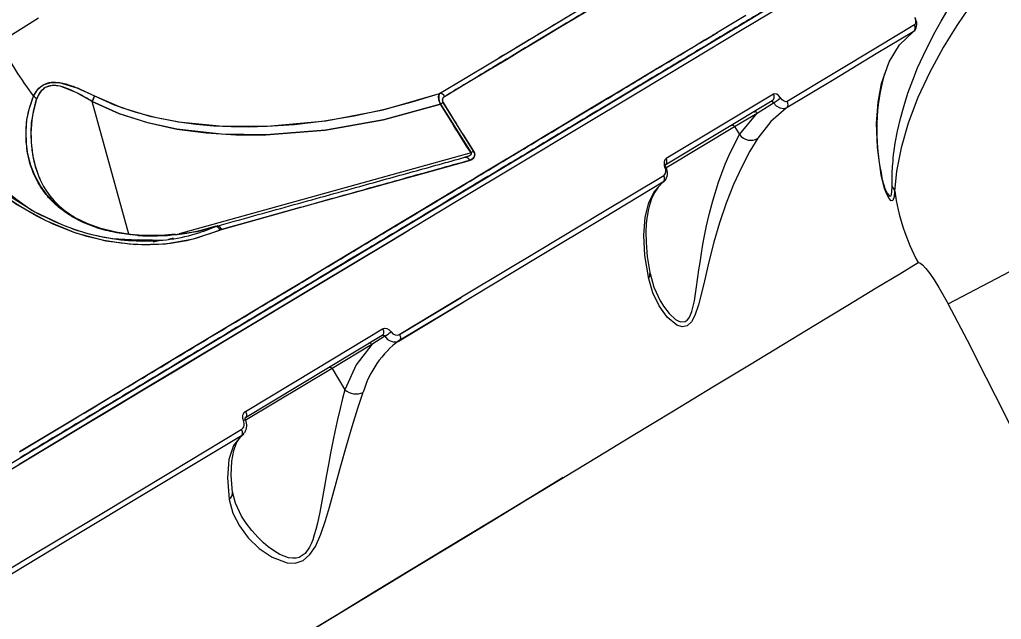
# Model space of a CAD drawing. Header units: millimetres. Extents: x -6879 to 7341, y -8047 to 7187.
# Drawn here: x 158.6 to 345.1, y -1886.1 to -1772.2 of the extents above; entities that cross this region are included whole.
import ezdxf

# ---------------------------------------------------------------- set-up
doc = ezdxf.new("R2010")
doc.units = ezdxf.units.MM
for name, color, linetype in [('DIKOM_ОБЪЕКТ', 7, 'Continuous'), ('DIKOM_РАЗМЕР_ЗОНА', 7, 'Continuous'), ('DIKOM_РАЗМЕР_ОБЪЕКТА', 7, 'Continuous')]:
    doc.layers.add(name, color=color, linetype=linetype)
doc.styles.add('style1', font='arial.ttf', dxfattribs={"width": 0.8})
doc.dimstyles.new('1-50', dxfattribs={"dimtxt": 300, "dimasz": 200, "dimexe": 100, "dimexo": 0, "dimgap": 100, "dimtad": 0, "dimdec": 0, "dimtxsty": 'style1', "dimcen": 0, "dimclrd": 7, "dimclre": 7, "dimadec": 1, "dimazin": 2, "dimtfac": 1, "dimtdec": 0, "dimtmove": 1, "dimatfit": 3, "dimfxl": 0, "dimlwd": 25, "dimlwe": 18, "dimarcsym": 0})

# ---------------------------------------------------------------- blocks, each defined once
blk = doc.blocks.new('*D19')
at = {"layer": 'Defpoints', "color": 0, "transparency": 16777216}
for p in [(5624.04, 6094.27), (-4435.35, 2864.29), (5624.04, -2640.11)]:
    blk.add_point(p, dxfattribs=at)
at = {"layer": 'DIKOM_РАЗМЕР_ОБЪЕКТА', "color": 7, "lineweight": 18, "transparency": 16777216}
for p, q in [((-4435.35, 2864.29), (-4435.35, 6194.27)), ((5624.04, -2640.11), (5624.04, 6194.27))]:
    blk.add_line(p, q, dxfattribs=at)
at = {"layer": 'DIKOM_РАЗМЕР_ОБЪЕКТА', "color": 7, "lineweight": 25, "transparency": 16777216}
for p, q in [((-4235.35, 6094.27), (2113.67, 6094.27)), ((5424.04, 6094.27), (3193.46, 6094.27))]:
    blk.add_line(p, q, dxfattribs=at)
at = {"layer": 'DIKOM_РАЗМЕР_ОБЪЕКТА', "color": 7, "transparency": 16777216}
for points in [[(-4235.35, 6127.6), (-4235.35, 6060.94), (-4435.35, 6094.27)], [(5424.04, 6127.6), (5424.04, 6060.94), (5624.04, 6094.27)]]:
    blk.add_solid(points, dxfattribs=at)
at = {"layer": 'DIKOM_РАЗМЕР_ОБЪЕКТА', "color": 0, "transparency": 16777216, "insert": (2653.56, 6094.27), "char_height": 300, "attachment_point": 5, "style": 'style1'}
blk.add_mtext('10100', dxfattribs=at)
blk = doc.blocks.new('*D17')
at = {"layer": 'Defpoints', "color": 0, "transparency": 16777216}
for p in [(-5935.35, 6990.27), (-5935.35, 998.27), (7340.79, -2830.86)]:
    blk.add_point(p, dxfattribs=at)
at = {"layer": 'DIKOM_РАЗМЕР_ЗОНА', "color": 7, "lineweight": 18, "transparency": 16777216}
for p, q in [((-5935.35, 998.27), (-5935.35, 7090.27)), ((7340.79, -2830.86), (7340.79, 7090.27))]:
    blk.add_line(p, q, dxfattribs=at)
at = {"layer": 'DIKOM_РАЗМЕР_ЗОНА', "color": 7, "lineweight": 25, "transparency": 16777216}
for p, q in [((-5735.35, 6990.27), (2016.67, 6990.27)), ((7140.79, 6990.27), (3096.46, 6990.27))]:
    blk.add_line(p, q, dxfattribs=at)
at = {"layer": 'DIKOM_РАЗМЕР_ЗОНА', "color": 7, "transparency": 16777216}
for points in [[(-5735.35, 7023.6), (-5735.35, 6956.94), (-5935.35, 6990.27)], [(7140.79, 7023.6), (7140.79, 6956.94), (7340.79, 6990.27)]]:
    blk.add_solid(points, dxfattribs=at)
at = {"layer": 'DIKOM_РАЗМЕР_ЗОНА', "color": 0, "transparency": 16777216, "insert": (2556.56, 6990.27), "char_height": 300, "attachment_point": 5, "style": 'style1'}
blk.add_mtext('13300', dxfattribs=at)

msp = doc.modelspace()

# ---------------------------------------------------------------- linework, layer by layer
at = {"layer": 'DIKOM_ОБЪЕКТ', "color": 7, "linetype": 'Continuous', "lineweight": 15}
for p, q in [((-200.45, -2071.15), (337.54, -1747.9)), ((158.71, -1855.35), (337.52, -1747.91)), ((262.57, -1772.8), (262.57, -1772.8)), ((262.57, -1772.8), (262.57, -1772.8)), ((289.13, -1776.99), (296.85, -1772.35)), ((328.59, -1774.27), (328.28, -1774.52)), ((179.37, -1812.93), (172.38, -1787.7)), ((179.37, -1812.93), (172.38, -1787.7)), ((238.55, -1788.2), (244.36, -1797.46)), ((244.84, -1797.12), (239.05, -1787.89)), ((301.58, -1787.59), (281.22, -1799.82)), ((298.71, -1789.9), (301.79, -1787.96)), ((294.43, -1792.47), (298.71, -1789.9)), ((295.35, -1794), (298.71, -1789.9)), ((281.39, -1800.31), (294.43, -1792.47)), ((294.43, -1792.47), (295.35, -1794)), ((295.35, -1794), (295.35, -1794)), ((244.36, -1797.46), (188.9, -1812.84)), ((244.36, -1797.46), (188.9, -1812.84)), ((161.59, -1800.07), (161.59, -1800.07)), ((322.21, -1801.11), (322.26, -1801.63)), ((281.15, -1802.78), (280.51, -1803.35)), ((281.14, -1802.72), (280.8, -1803.04)), ((335.01, -1826.15), (370.06, -1807.69)), ((192.4, -1812.39), (195.92, -1811.41)), ((195.91, -1811.41), (192.4, -1812.39)), ((192.45, -1812.31), (194.92, -1811.67)), ((193.48, -1812.39), (195.85, -1811.45)), ((194.24, -1811.82), (196.17, -1811.34)), ((194.32, -1811.85), (195.88, -1811.42)), ((196.06, -1811.37), (196.1, -1811.36)), ((196.1, -1811.36), (196.06, -1811.37)), ((196.07, -1811.37), (196.21, -1811.34)), ((196.1, -1811.36), (196.12, -1811.35)), ((196.12, -1811.35), (196.1, -1811.36)), ((196.12, -1811.36), (196.13, -1811.35)), ((196.65, -1812.11), (196.92, -1812.02)), ((196.92, -1812.02), (196.95, -1812.01)), ((181.02, -1813.11), (179.7, -1812.98)), ((180.02, -1812.97), (181.11, -1813.05)), ((180.43, -1814.11), (182.01, -1814.2)), ((183.86, -1814.04), (181.23, -1813.97)), ((184, -1814.34), (185.41, -1814.03)), ((186.93, -1813.9), (187.77, -1813.67)), ((187.77, -1813.67), (186.93, -1813.9)), ((208.71, -1824.15), (211.86, -1822.25)), ((230.76, -1831.96), (242.5, -1824.91)), ((230.72, -1833.14), (242.99, -1825.77)), ((201.52, -1847.71), (227.51, -1832.1)), ((228.01, -1832.29), (225.54, -1833.86)), ((225.54, -1833.86), (217.97, -1838.41)), ((217.97, -1838.41), (201.49, -1848.32)), ((217.97, -1838.41), (220.39, -1842.45)), ((220.39, -1842.45), (220.4, -1842.46)), ((200.54, -1851.42), (201.2, -1850.79)), ((201.13, -1850.85), (201.22, -1850.72))]:
    msp.add_line(p, q, dxfattribs=at)
at = {"layer": 'DIKOM_ОБЪЕКТ', "color": 7, "linetype": 'Continuous', "lineweight": 15, "flags": 128}
for points in [[(338.91, -1748.24), (338.29, -1748.62), (336.52, -1749.68), (333.66, -1751.4), (329.73, -1753.76), (324.77, -1756.74), (318.82, -1760.31), (311.94, -1764.45), (304.15, -1769.13), (295.52, -1774.31), (286.09, -1779.98), (275.9, -1786.11), (265.01, -1792.65), (253.46, -1799.59), (241.31, -1806.89), (228.61, -1814.52), (215.4, -1822.46), (201.74, -1830.67), (187.67, -1839.12), (173.25, -1847.79), (158.51, -1856.64)], [(238.4, -1786.19), (248.12, -1780.35), (257.37, -1774.79), (266.13, -1769.52), (274.4, -1764.55)], [(239.33, -1786.76), (243.84, -1784.05), (247.75, -1781.7), (251.08, -1779.7), (253.85, -1778.03), (255.33, -1777.15), (256.59, -1776.39), (257.66, -1775.74), (258.8, -1775.06), (260.78, -1773.87), (266.24, -1770.59), (271.09, -1767.67), (275.37, -1765.1)], [(324.34, -1803.86), (324.34, -1802.71), (324.38, -1801.42), (324.45, -1800.01), (324.48, -1799.55), (324.52, -1799.04), (324.57, -1798.48), (324.64, -1797.86), (324.74, -1797.01), (324.94, -1795.61), (325.37, -1793.31), (325.91, -1790.95), (326.61, -1788.45), (327.35, -1786.13), (328.26, -1783.66), (329.2, -1781.33), (330.28, -1778.92), (331.37, -1776.68), (332.53, -1774.46), (333.65, -1772.46), (334.76, -1770.59), (335.76, -1769)], [(296.54, -1771.37), (293.42, -1773.25), (291.8, -1774.22), (290.97, -1774.72), (290.55, -1774.97), (290.35, -1775.09), (290.24, -1775.16), (290.19, -1775.19), (290.16, -1775.2), (290.15, -1775.21), (290.14, -1775.22), (290.14, -1775.22), (290.14, -1775.22), (290.14, -1775.22), (290.14, -1775.22), (290.14, -1775.22), (290.14, -1775.22), (290.14, -1775.22), (290.14, -1775.22), (290.14, -1775.22), (290.14, -1775.22), (290.14, -1775.22), (288.7, -1776.08), (286.78, -1777.24), (284.35, -1778.7), (281.36, -1780.49), (277.78, -1782.64), (273.59, -1785.16), (268.72, -1788.09), (263.14, -1791.44), (258.56, -1794.19), (253.55, -1797.2), (248.07, -1800.49), (246.37, -1801.52), (244.62, -1802.57), (242.83, -1803.64), (241, -1804.75), (239.12, -1805.87), (237.2, -1807.03), (235.23, -1808.21), (233.21, -1809.42), (222.22, -1816.03), (211.23, -1822.63), (200.33, -1829.18), (189.56, -1835.65), (178.99, -1842), (168.66, -1848.21), (158.62, -1854.24)], [(339, -1769.87), (337.87, -1771.47), (336.66, -1773.28), (335.37, -1775.29), (334.06, -1777.47), (331.51, -1782.12), (329.24, -1786.95), (327.39, -1791.81), (326.04, -1796.51), (325.21, -1800.91), (324.98, -1802.91), (324.83, -1804.72)], [(162.18, -1771.88), (154.81, -1776.52)], [(328.59, -1773.17), (321.54, -1777.41), (313.47, -1782.26), (304.43, -1787.69)], [(328.58, -1771.73), (328.7, -1772.02), (328.79, -1772.3), (328.82, -1772.72), (328.75, -1773), (328.59, -1773.17)], [(328.32, -1774.48), (321.34, -1778.68), (313.31, -1783.51), (304.22, -1788.97)], [(322.26, -1801.63), (321.54, -1796.46), (321.38, -1791.9), (321.67, -1787.86), (322.35, -1784.26), (323.78, -1780.2), (325.78, -1776.93), (328.32, -1774.48)], [(137.17, -1782.27), (140.21, -1788.28), (143.9, -1793.88), (148.17, -1798.95), (152.93, -1803.43), (158.11, -1807.24), (163.57, -1810.32), (169.26, -1812.65), (175.02, -1814.17), (180.72, -1814.86), (186.33, -1814.74), (191.67, -1813.81), (196.65, -1812.11)], [(137.59, -1782.09), (139.86, -1786.74), (142.14, -1790.56), (144.29, -1793.63), (146.15, -1795.99), (147.72, -1797.78), (151.87, -1801.88), (156.55, -1805.58), (161.5, -1808.67), (166.76, -1811.15), (168.99, -1811.97), (171.34, -1812.69), (174.27, -1813.39), (177.83, -1813.95), (180.43, -1814.11)], [(280.15, -1781.21), (279.74, -1781.46), (278.66, -1782.11)], [(161.26, -1786.72), (162.03, -1785.48), (163.12, -1784.54), (164.53, -1784.08), (166.14, -1784.11), (169.5, -1785.1), (172.85, -1786.65)], [(139.59, -1786.19), (140.07, -1787.02), (140.74, -1788.11), (141.52, -1789.32), (142.42, -1790.62), (143.74, -1792.4), (144.71, -1793.61), (145.27, -1794.3), (145.9, -1795.04), (146.87, -1796.14), (147.79, -1797.14), (148.66, -1798.05), (151.03, -1800.39), (153.38, -1802.52), (155.67, -1804.44), (158.11, -1806.33), (160.57, -1808.08), (160.97, -1808.34)], [(172.38, -1787.69), (169.38, -1786.02), (166.32, -1784.82), (164.81, -1784.67), (163.47, -1785.07), (162.49, -1785.99), (161.85, -1787.22)], [(172.85, -1786.65), (176.55, -1788.33), (180.7, -1789.76), (184.61, -1790.77), (188.92, -1791.58), (192.08, -1792), (195.48, -1792.3), (198.8, -1792.46), (202.06, -1792.49), (205.6, -1792.41), (210.84, -1792.05), (216.46, -1791.4), (222.18, -1790.44), (227.98, -1789.18), (233.21, -1787.8), (238.4, -1786.19)], [(172.85, -1786.65), (178, -1788.87), (183.33, -1790.47), (188.8, -1791.56), (197.19, -1792.39), (205.63, -1792.41), (216.76, -1791.35), (227.68, -1789.26), (238.4, -1786.19)], [(301.82, -1786.29), (292.01, -1792.18), (281.42, -1798.55)], [(303.12, -1786.98), (302.77, -1786.59), (302.42, -1786.33), (302.09, -1786.23), (301.82, -1786.29)], [(179.7, -1812.98), (176.87, -1812.53), (174.04, -1811.8), (171.55, -1810.91), (169.2, -1809.79), (167.16, -1808.51), (165.36, -1807.05), (163.81, -1805.43), (162.57, -1803.72), (161.51, -1801.79), (160.76, -1799.88), (160.2, -1797.7), (159.92, -1795.69), (159.85, -1793.48), (160.02, -1791.21), (160.47, -1788.94), (161.26, -1786.72)], [(172.38, -1787.69), (172.64, -1787.14), (172.85, -1786.65)], [(172.85, -1786.65), (172.64, -1787.14), (172.38, -1787.69)], [(238.55, -1788.2), (227.73, -1791.17), (216.71, -1793.15), (205.47, -1794.06), (196.96, -1793.92), (188.5, -1792.94), (182.97, -1791.75), (177.58, -1790.03), (172.38, -1787.7)], [(172.38, -1787.7), (177.48, -1789.99), (182.89, -1791.72), (188.48, -1792.94), (194.03, -1793.68), (199.71, -1794.05), (205.42, -1794.06), (216.63, -1793.16), (227.68, -1791.18), (238.55, -1788.2)], [(270.95, -1786.74), (269.74, -1787.47), (264.97, -1790.33), (260.38, -1793.09), (259.75, -1793.47), (259.11, -1793.85), (258.47, -1794.24), (257.82, -1794.63), (257.16, -1795.03), (256.5, -1795.43), (253.29, -1797.36), (249.56, -1799.6), (245.26, -1802.18), (240.36, -1805.13), (234.8, -1808.47), (229.93, -1811.39), (228.75, -1812.1)], [(304.22, -1788.97), (303.69, -1789.12), (303.06, -1789), (302.4, -1788.6), (301.79, -1787.96)], [(304.43, -1787.69), (304.16, -1787.75), (303.83, -1787.65), (303.46, -1787.38), (303.12, -1786.98)], [(298.12, -1789.67), (298.19, -1789.64), (298.27, -1789.62), (298.35, -1789.63), (298.43, -1789.65), (298.51, -1789.69), (298.59, -1789.75), (298.66, -1789.82), (298.71, -1789.9)], [(304.22, -1788.97), (301.29, -1791.49), (298.84, -1794.66)], [(293.84, -1792.24), (293.99, -1792.19), (294.15, -1792.22), (294.31, -1792.32), (294.43, -1792.47)], [(298.84, -1794.66), (297.35, -1797.15), (295.78, -1800.13), (294.25, -1803.48), (292.84, -1807.04), (291.58, -1810.73), (290.49, -1814.44), (289.54, -1818.14), (288.69, -1821.79), (288.15, -1824.12), (287.58, -1826.34), (286.9, -1828.36), (286.24, -1829.58), (285.41, -1830.34), (284.44, -1830.51), (283.45, -1830.18), (281.62, -1828.65), (280.09, -1826.51), (278.91, -1824.06), (278.11, -1821.37)], [(280.35, -1825.65), (280.93, -1826.59), (282.02, -1827.99), (283.19, -1829.08), (283.69, -1829.38), (284.14, -1829.56), (285.05, -1829.51), (285.44, -1829.24), (285.79, -1828.79), (286.06, -1828.25), (286.31, -1827.57), (286.78, -1825.58), (287.13, -1823.37), (287.46, -1821.05), (287.66, -1819.67), (287.86, -1818.31), (288.13, -1816.54), (288.35, -1815.26), (288.6, -1813.84), (289.11, -1811.32), (289.66, -1808.92), (290.29, -1806.54), (291.39, -1803), (292.65, -1799.62), (293.33, -1798.03), (294, -1796.58), (295.35, -1794), (295.35, -1794)], [(243.19, -1798.3), (243.97, -1798.02), (244.32, -1797.81), (244.4, -1797.72), (244.44, -1797.65), (244.45, -1797.59), (244.45, -1797.57), (244.44, -1797.54), (244.41, -1797.5), (244.36, -1797.46)], [(244.1, -1798.89), (244.55, -1798.69), (244.9, -1798.34), (245.02, -1798.08), (245.06, -1797.8), (245, -1797.46), (244.84, -1797.12)], [(196.95, -1812.01), (203.76, -1810.12), (210.7, -1808.18), (217.78, -1806.21), (224.25, -1804.41), (230.41, -1802.7), (237.04, -1800.85), (244.1, -1798.89)], [(243.19, -1798.3), (243.31, -1798.28), (243.44, -1798.29), (243.57, -1798.33), (243.7, -1798.4), (243.82, -1798.49), (243.93, -1798.6), (244.02, -1798.74), (244.1, -1798.89)], [(244.1, -1798.89), (244.02, -1798.74), (243.93, -1798.6), (243.82, -1798.49), (243.7, -1798.4), (243.57, -1798.33), (243.44, -1798.29), (243.31, -1798.28), (243.19, -1798.3)], [(281.42, -1798.55), (281.17, -1798.8), (281.02, -1799.17), (281.02, -1799.66), (281.08, -1799.93), (281.19, -1800.2)], [(161.59, -1800.07), (162.41, -1802.36), (163.15, -1803.82), (163.73, -1804.73), (164.36, -1805.6), (165.21, -1806.59), (166.16, -1807.52), (167.11, -1808.33), (168.12, -1809.07), (169.24, -1809.77), (170.87, -1810.62), (172.53, -1811.32), (174.59, -1811.99), (177.09, -1812.57), (179.8, -1812.94)], [(281.19, -1800.2), (281.25, -1800.18), (281.3, -1800.17), (281.34, -1800.17), (281.37, -1800.17), (281.38, -1800.18), (281.38, -1800.19)], [(280.8, -1803.04), (269.4, -1809.9), (257.23, -1817.21), (244.32, -1824.97), (230.65, -1833.19)], [(280.96, -1801.8), (269.33, -1808.78), (257.04, -1816.17), (244.13, -1823.93), (230.69, -1832.01)], [(278.11, -1821.37), (277.39, -1816.94), (277.18, -1813.06), (277.44, -1809.71), (278.15, -1806.89), (279.28, -1804.66), (280.8, -1803.04)], [(324.83, -1804.72), (324.71, -1805.8), (324.51, -1806.48), (324.18, -1806.59), (323.77, -1806.13), (323.33, -1805.29), (322.93, -1804.21), (322.26, -1801.63)], [(279.92, -1803.98), (279.26, -1804.92), (278.67, -1806.18), (278.27, -1807.37), (278.02, -1808.4), (277.87, -1809.21), (277.77, -1809.89), (277.66, -1810.94), (277.59, -1812.44), (277.62, -1814.47), (277.84, -1817.13), (278.38, -1820.54)], [(323.45, -1805.16), (323.86, -1805.69), (324.16, -1805.64), (324.31, -1804.95), (324.34, -1803.86)], [(17.57, -1941.32), (30.44, -1933.59), (43.37, -1925.82), (56.34, -1918.03), (69.34, -1910.22), (87.53, -1899.29), (105.66, -1888.39), (123.67, -1877.57), (141.49, -1866.87), (159.04, -1856.32), (164.95, -1852.77), (170.82, -1849.24), (176.65, -1845.74), (182.42, -1842.27), (188.14, -1838.84), (193.8, -1835.44), (199.4, -1832.07), (214.46, -1823.02), (228.98, -1814.3), (232.55, -1812.15)], [(196.1, -1811.36), (196.21, -1811.34), (196.33, -1811.36), (196.44, -1811.4), (196.56, -1811.48), (196.66, -1811.58), (196.76, -1811.71), (196.85, -1811.86), (196.92, -1812.02)], [(196.92, -1812.02), (196.85, -1811.86), (196.76, -1811.71), (196.66, -1811.58), (196.56, -1811.48), (196.44, -1811.4), (196.33, -1811.36), (196.21, -1811.34), (196.1, -1811.36)], [(196.95, -1812.01), (196.88, -1811.85), (196.79, -1811.7), (196.7, -1811.58), (196.59, -1811.48), (196.47, -1811.4), (196.36, -1811.35), (196.24, -1811.34), (196.13, -1811.35)], [(196.13, -1811.35), (196.24, -1811.34), (196.36, -1811.35), (196.47, -1811.4), (196.59, -1811.48), (196.7, -1811.58), (196.79, -1811.7), (196.88, -1811.85), (196.95, -1812.01)], [(179.7, -1812.98), (179.79, -1812.94), (179.79, -1812.95)], [(181.11, -1813.05), (181.09, -1813.05), (181.02, -1813.09)], [(181.02, -1813.09), (181.09, -1813.05), (181.12, -1813.06)], [(181.11, -1813.05), (185.58, -1813.09), (188.17, -1812.85)], [(181.29, -1814.15), (181.29, -1814.13), (181.29, -1813.97)], [(181.29, -1813.99), (181.29, -1814.13), (181.29, -1814.15)], [(212.13, -1889.31), (225.8, -1881.01), (233.4, -1876.41), (240.82, -1871.91), (248.06, -1867.52), (255.09, -1863.25), (261.92, -1859.12), (268.51, -1855.12), (274.87, -1851.27), (282.82, -1846.45), (290.3, -1841.92), (297.27, -1837.7), (303.7, -1833.8), (309.57, -1830.25), (315.92, -1826.4), (321.34, -1823.12), (325.81, -1820.42), (329.29, -1818.31)], [(329.29, -1818.31), (329.63, -1818.33), (330.13, -1818.7), (330.77, -1819.39), (331.53, -1820.37), (332.36, -1821.59), (333.23, -1823), (335.01, -1826.15)], [(278.36, -1820.35), (279.07, -1822.99), (280.35, -1825.7)], [(211.85, -1822.25), (205.61, -1826), (202.12, -1828.1)], [(201.52, -1846.55), (214.73, -1838.62), (227.58, -1830.9)], [(227.58, -1830.9), (227.66, -1831.07), (227.73, -1831.25), (227.76, -1831.43), (227.77, -1831.6), (227.74, -1831.76), (227.69, -1831.9), (227.61, -1832.01), (227.51, -1832.1)], [(227.58, -1830.9), (227.96, -1830.78), (228.38, -1830.84), (228.8, -1831.06), (229.17, -1831.43)], [(227.51, -1832.1), (227.63, -1832.06), (227.76, -1832.08), (227.9, -1832.16), (228.01, -1832.29)], [(229.17, -1831.43), (229.53, -1831.8), (229.96, -1832.02), (230.38, -1832.08), (230.76, -1831.96)], [(230.76, -1831.96), (230.85, -1832.13), (230.91, -1832.3), (230.95, -1832.48), (230.95, -1832.64), (230.93, -1832.8), (230.89, -1832.94), (230.82, -1833.05), (230.72, -1833.14)], [(225.54, -1833.86), (222.54, -1837.71), (220.39, -1842.45)], [(225.54, -1833.86), (225.49, -1833.78), (225.42, -1833.71), (225.34, -1833.66), (225.26, -1833.62), (225.18, -1833.59), (225.1, -1833.59), (225.02, -1833.6), (224.95, -1833.63)], [(217.38, -1838.18), (217.53, -1838.14), (217.69, -1838.17), (217.84, -1838.26), (217.97, -1838.41)], [(198.4, -1863.31), (199.12, -1865.9), (200.36, -1868.32), (202.05, -1870.56), (204.15, -1872.58), (206.62, -1874.26), (209.46, -1875.32), (210.98, -1875.38), (212.48, -1874.88), (213.77, -1873.76), (214.8, -1872.22), (215.85, -1869.85), (216.71, -1867.31), (217.48, -1864.72), (218.55, -1860.82), (219.61, -1856.91), (220.69, -1853.07), (221.79, -1849.41), (222.87, -1845.97), (223.88, -1842.92)], [(220.4, -1842.46), (219.97, -1844.13), (219.51, -1846.02), (219.02, -1848.11), (218.56, -1850.15), (218.12, -1852.27), (217.68, -1854.49), (217.28, -1856.62), (216.92, -1858.61), (216.46, -1861.15), (216.03, -1863.59), (215.63, -1865.71), (215.19, -1867.78), (214.9, -1868.97), (214.6, -1870.03), (214.3, -1870.94), (214, -1871.7), (213.67, -1872.37), (212.83, -1873.55), (211.73, -1874.29), (211.14, -1874.44), (210.49, -1874.46), (209.69, -1874.34), (208.87, -1874.08), (208.06, -1873.71), (207.02, -1873.1), (205.86, -1872.27), (204.95, -1871.5), (203.91, -1870.5), (202.74, -1869.21), (201.65, -1867.8), (200.76, -1866.44)], [(201.52, -1848.19), (201.48, -1848.09), (201.46, -1847.99), (201.47, -1847.81), (201.52, -1847.7), (201.61, -1847.64)], [(201.52, -1846.55), (201.61, -1846.73), (201.68, -1846.9), (201.72, -1847.08), (201.73, -1847.25), (201.72, -1847.4), (201.68, -1847.53), (201.61, -1847.64), (201.52, -1847.71)], [(131.52, -1891.61), (145.69, -1883.09), (159.73, -1874.65), (173.61, -1866.31), (187.29, -1858.09), (200.71, -1850.02)], [(131.71, -1892.65), (149.81, -1881.77), (167.35, -1871.23), (184.33, -1861.02), (200.74, -1851.16)], [(200.74, -1851.16), (199.27, -1853.02), (198.37, -1855.7), (198.08, -1859.17), (198.4, -1863.31)], [(199.07, -1861.96), (198.81, -1858.64), (198.91, -1855.99), (199.28, -1853.97), (199.82, -1852.5), (200.43, -1851.56)], [(200.71, -1850.02), (200.8, -1850.19), (200.87, -1850.36), (200.91, -1850.53), (200.92, -1850.69), (200.92, -1850.84), (200.88, -1850.97), (200.82, -1851.08), (200.74, -1851.16)], [(200.74, -1851.16), (201.3, -1850.64), (201.3, -1850.64)], [(261.89, -1859.13), (252.21, -1865), (239.63, -1872.63), (226.48, -1880.6), (218.74, -1885.3), (210.85, -1890.08), (202.83, -1894.95), (194.68, -1899.9), (186.42, -1904.91), (178.06, -1909.99), (169.61, -1915.12), (158.74, -1921.72), (147.76, -1928.4), (136.69, -1935.12), (125.56, -1941.89), (114.39, -1948.69), (103.19, -1955.5), (91.34, -1962.72), (79.48, -1969.94), (67.64, -1977.16), (55.83, -1984.36), (44.07, -1991.53), (32.38, -1998.66), (17.67, -2007.64)], [(200.75, -1866.43), (199.6, -1864.01), (199.08, -1861.82)]]:
    msp.add_lwpolyline(points, dxfattribs=at)
at = {"layer": 'DIKOM_ОБЪЕКТ', "color": 7, "linetype": 'Continuous', "lineweight": 15}
for centre, radius, start, end in [((327.76, -1773.69), 0.981, 305.466, 31.8134), ((326.83, -1772.99), 2.2, 322.5767, 34.0924), ((224.47, -1739.61), 78.83, 207.9135, 216.6918), ((224.47, -1739.61), 78.83, 207.9135, 216.6918), ((360.43, -1793.12), 39.01, 164.1051, 192.0292), ((240.93, -1786.94), 2.69, 165.6367, 207.9472), ((238.39, -1787.22), 1.05, 25.9761, 90.3097), ((238.39, -1787.22), 1.05, 25.9761, 90.3097), ((301.03, -1786.83), 0.953, 305.9158, 34.3518), ((183.44, -1794.02), 22.66, 162.5069, 195.8919), ((159.82, -1789.01), 2.71, 41.3901, 57.9709), ((159.82, -1789.01), 2.71, 41.3901, 57.9709), ((172.39, -1787.69), 0.0105, 154.2825, 203.741), ((172.39, -1787.69), 0.0108, 155.0528, 203.3164), ((230.95, -1775.82), 14.53, 301.5482, 303.8718), ((230.95, -1775.82), 14.53, 301.5482, 303.8718), ((239.69, -1787.45), 0.777, 117.9372, 213.9885), ((283.44, -1798.23), 21.03, 29.2444, 30.3862), ((299.55, -1783.47), 5.01, 296.563, 315.4942), ((303.63, -1788.23), 0.96, 308.4117, 33.8771), ((297.51, -1792.35), 2.72, 217.4212, 300.3872), ((237.1, -1786.32), 13.29, 303.0815, 305.6312), ((237.1, -1786.32), 13.29, 303.0815, 305.6312), ((280.66, -1799.1), 0.936, 308.5627, 36.154), ((280.16, -1800.89), 1.24, 312.1243, 33.9148), ((279.36, -1801.32), 2.32, 319.7502, 29.1631), ((282.19, -1799.73), 0.988, 184.6482, 211.7822), ((333.51, -1800.04), 11.32, 185.7698, 207.0238), ((280.19, -1802.35), 0.944, 311.5932, 35.7905), ((323.03, -1805.19), 1.87, 14.6846, 45.5555), ((364.89, -1799.12), 40.44, 187.953, 208.326), ((183.57, -1768.36), 44.82, 266.7855, 285.9017), ((183.61, -1770.37), 42.87, 266.6501, 286.5852), ((195.69, -1812.45), 1.02, 19.4536, 83.5866), ((195.69, -1812.45), 1.02, 19.4536, 83.5866), ((184.11, -1715.22), 98.8, 265.372, 271.1407), ((277.04, -1820.6), 1.31, 324.0683, 9.5209), ((-698.77, -2370.58), 1168.37, 3.22698, 27.77302), ((223.91, -1825.58), 7.87, 301.4487, 311.9575), ((229.91, -1831.15), 2.21, 210.9184, 291.477), ((242.1, -1848.29), 19, 126.7947, 163.5878), ((222.52, -1840.03), 3.22, 228.9043, 294.9455), ((202.32, -1847.64), 1.37, 125.3946, 208.8231), ((199.94, -1848.95), 1.35, 305.1623, 29.0039), ((201.57, -1849.11), 0.927, 93.2856, 119.1449), ((199.42, -1849.24), 2.35, 326.0628, 26.5462), ((197.43, -1861.99), 1.64, 306.329, 7.9023)]:
    msp.add_arc(centre, radius, start, end, dxfattribs=at)
for points, knots in [([(319.9, -1758.5), (319.01, -1759.03), (316.44, -1760.58), (311.4, -1763.61), (304.88, -1767.53), (297.66, -1771.87), (289.62, -1776.69), (280.72, -1782.04), (270.9, -1787.94), (260.35, -1794.28), (249.12, -1801.03), (237.27, -1808.15), (225.09, -1815.47), (212.62, -1822.96), (199.89, -1830.61), (186.66, -1838.56), (172.96, -1846.79), (163.47, -1852.5), (158.71, -1855.35)], [0, 0, 0, 0, 0.033614, 0.096862, 0.159756, 0.222432, 0.285023, 0.35146, 0.418107, 0.485127, 0.552259, 0.618985, 0.685461, 0.748051, 0.810692, 0.873513, 0.936652, 1, 1, 1, 1]), ([(275.37, -1765.1), (272.33, -1766.93), (266.24, -1770.58), (256.99, -1776.15), (248.03, -1781.53), (242.23, -1785.02), (239.33, -1786.76)], [0, 0, 0, 0, 0.280203, 0.559922, 0.779771, 1, 1, 1, 1]), ([(249.74, -1779.37), (253.05, -1777.38), (259.09, -1773.75), (267.26, -1768.84), (272.02, -1765.98), (274.4, -1764.55)], [0, 0, 0, 0, 0.378203, 0.688831, 1, 1, 1, 1]), ([(158.62, -1854.24), (163.68, -1851.2), (173.77, -1845.14), (188.28, -1836.42), (202.27, -1828.01), (215.69, -1819.95), (228.54, -1812.23), (240.59, -1804.99), (251.86, -1798.21), (262.36, -1791.91), (272.25, -1785.97), (281.42, -1780.46), (287.72, -1776.67), (290.75, -1774.85), (291.18, -1774.59)], [0, 0, 0, 0, 0.0926559, 0.1849588, 0.2767953, 0.3683876, 0.4599525, 0.5517064, 0.6385892, 0.7259582, 0.8130222, 0.8996527, 0.9860369, 1, 1, 1, 1]), ([(196.65, -1812.11), (194.81, -1812.8), (191.13, -1814.18), (185.02, -1815.01), (178.69, -1814.88), (172.2, -1813.7), (165.77, -1811.5), (159.64, -1808.37), (153.96, -1804.45), (148.82, -1799.84), (144.24, -1794.55), (140.24, -1788.7), (138.19, -1784.41), (137.17, -1782.27)], [0, 0, 0, 0, 0.093438, 0.186657, 0.280333, 0.373323, 0.467005, 0.559926, 0.648041, 0.735847, 0.823484, 0.911796, 1, 1, 1, 1]), ([(280.15, -1781.21), (280.05, -1781.28), (279.62, -1781.53), (279.07, -1781.86), (278.66, -1782.11)], [0, 0, 0, 0, 0.245585, 1, 1, 1, 1]), ([(161.26, -1786.72), (161.5, -1786.28), (161.98, -1785.4), (163.11, -1784.43), (164.59, -1783.97), (166.43, -1784.08), (168.48, -1784.67), (170.68, -1785.58), (172.12, -1786.3), (172.85, -1786.65)], [0, 0, 0, 0, 0.127354, 0.25517, 0.382701, 0.509315, 0.674275, 0.83722, 1, 1, 1, 1]), ([(172.38, -1787.69), (171.7, -1787.29), (170.36, -1786.5), (168.32, -1785.48), (166.44, -1784.78), (164.75, -1784.58), (163.41, -1784.98), (162.43, -1785.93), (162.04, -1786.79), (161.85, -1787.22)], [0, 0, 0, 0, 0.16962, 0.33723, 0.503085, 0.626717, 0.748977, 0.87302, 1, 1, 1, 1]), ([(238.55, -1788.2), (238.48, -1788.02), (238.32, -1787.65), (238.22, -1787.13), (238.2, -1786.71), (238.26, -1786.38), (238.36, -1786.25), (238.4, -1786.19)], [0, 0, 0, 0, 0.212394, 0.417484, 0.605424, 0.808733, 1, 1, 1, 1]), ([(179.7, -1812.98), (178.42, -1812.81), (175.86, -1812.48), (172.37, -1811.43), (169.25, -1810.04), (166.55, -1808.29), (164.3, -1806.23), (162.41, -1803.76), (160.96, -1800.87), (160.04, -1797.54), (159.75, -1794.02), (159.99, -1790.32), (160.83, -1787.92), (161.26, -1786.72)], [0, 0, 0, 0, 0.082159, 0.163907, 0.245974, 0.329573, 0.413594, 0.496948, 0.597627, 0.697645, 0.797809, 0.898773, 1, 1, 1, 1]), ([(161.85, -1787.22), (161.47, -1788.59), (160.71, -1791.34), (160.74, -1795.54), (161.24, -1799.33), (162.12, -1801.57), (162.53, -1802.59)], [0, 0, 0, 0, 0.260204, 0.522984, 0.783876, 1, 1, 1, 1]), ([(270.95, -1786.74), (269.07, -1787.87), (264.67, -1790.52), (256.57, -1795.38), (246.8, -1801.25), (237.52, -1806.83), (231.17, -1810.65), (228.75, -1812.1)], [0, 0, 0, 0, 0.167855, 0.394482, 0.625447, 0.85742, 1, 1, 1, 1]), ([(244.36, -1797.46), (243.26, -1795.74), (241.29, -1792.68), (239.39, -1789.57), (238.55, -1788.2)], [0, 0, 0, 0, 0.559997, 1, 1, 1, 1]), ([(239.33, -1786.76), (239.18, -1786.88), (238.97, -1787.05), (238.9, -1787.45), (238.95, -1787.7), (239.02, -1787.83), (239.05, -1787.89)], [0, 0, 0, 0, 0.497836, 0.748274, 0.874057, 1, 1, 1, 1]), ([(239.05, -1787.89), (240.11, -1789.62), (242.02, -1792.72), (243.98, -1795.78), (244.84, -1797.12)], [0, 0, 0, 0, 0.559997, 1, 1, 1, 1]), ([(243.19, -1798.3), (243.47, -1798.21), (243.85, -1798.1), (244.25, -1797.87), (244.4, -1797.74), (244.45, -1797.64), (244.45, -1797.6), (244.45, -1797.56), (244.43, -1797.52), (244.4, -1797.49), (244.37, -1797.47), (244.36, -1797.46)], [0, 0, 0, 0, 0.525844, 0.707199, 0.849192, 0.877176, 0.90188, 0.924637, 0.94734, 0.97196, 1, 1, 1, 1]), ([(244.84, -1797.12), (244.9, -1797.23), (245.03, -1797.45), (245.07, -1797.8), (245.03, -1798.1), (244.79, -1798.59), (244.41, -1798.76), (244.1, -1798.89)], [0, 0, 0, 0, 0.125874, 0.251781, 0.377057, 0.50326, 1, 1, 1, 1]), ([(196.13, -1811.35), (200.76, -1810.07), (210.03, -1807.5), (222.36, -1804.08), (233.44, -1801), (239.94, -1799.2), (243.19, -1798.3)], [0, 0, 0, 0, 0.278766, 0.558214, 0.778604, 1, 1, 1, 1]), ([(244.1, -1798.89), (239.94, -1800.05), (231.65, -1802.35), (219.46, -1805.75), (207.91, -1808.96), (200.6, -1810.99), (196.95, -1812.01)], [0, 0, 0, 0, 0.281583, 0.561653, 0.781003, 1, 1, 1, 1]), ([(161.36, -1808.59), (163.35, -1809.58), (167.29, -1811.55), (173.35, -1813.32), (179.32, -1814.24), (185.15, -1814.23), (190.76, -1813.39), (194.15, -1812.11), (195.85, -1811.46)], [0, 0, 0, 0, 0.1716563, 0.3377394, 0.5026885, 0.6690185, 0.8342299, 1, 1, 1, 1]), ([(195.85, -1811.46), (195.9, -1811.44), (195.96, -1811.4), (196.03, -1811.38), (196.06, -1811.37)], [0, 0, 0, 0, 0.678818, 1, 1, 1, 1]), ([(196.1, -1811.36), (196.11, -1811.36), (196.12, -1811.36), (196.13, -1811.35), (196.13, -1811.35)], [0, 0, 0, 0, 0.560278, 1, 1, 1, 1]), ([(196.92, -1812.02), (196.86, -1812.03), (196.77, -1812.06), (196.69, -1812.09), (196.65, -1812.11)], [0, 0, 0, 0, 0.5600605, 1, 1, 1, 1]), ([(196.95, -1812.01), (196.95, -1812.01), (196.93, -1812.01), (196.92, -1812.02), (196.92, -1812.02)], [0, 0, 0, 0, 0.560002, 1, 1, 1, 1]), ([(181.02, -1813.09), (180.77, -1813.07), (180.33, -1813.04), (179.89, -1813), (179.7, -1812.98)], [0, 0, 0, 0, 0.560322, 1, 1, 1, 1]), ([(211.85, -1822.25), (211.79, -1822.29), (209.76, -1823.51), (207.54, -1824.84), (205.39, -1826.14)], [0, 0, 0, 0, 0.0314915, 1, 1, 1, 1])]:
    msp.add_open_spline(points, degree=3, knots=knots, dxfattribs=at)

# ---------------------------------------------------------------- dimensions: what is measured, and where the dimension line sits
at = {"layer": 'DIKOM_РАЗМЕР_ЗОНА'}
dim = msp.add_linear_dim(base=(-5935.35, 6990.27), p1=(7340.79, -2830.86), p2=(-5935.35, 998.27), text='13300', dimstyle='1-50', override={"dimscale": 1, "dimtix": 0, "dimtofl": 1, "dimtmove": 1, "dimatfit": 3}, dxfattribs=at)
dim.commit()
dim.dimension.update_dxf_attribs({"geometry": '*D17', "text_midpoint": (2556.56, 6990.27), "dimtype": 160})
at = {"layer": 'DIKOM_РАЗМЕР_ОБЪЕКТА'}
dim = msp.add_linear_dim(base=(5624.04, 6094.27), p1=(-4435.35, 2864.29), p2=(5624.04, -2640.11), text='10100', dimstyle='1-50', override={"dimscale": 1, "dimtix": 0, "dimtofl": 1, "dimtmove": 1, "dimatfit": 3}, dxfattribs=at)
dim.commit()
dim.dimension.update_dxf_attribs({"geometry": '*D19', "text_midpoint": (2653.56, 6094.27), "dimtype": 160})

doc.saveas('drawing.dxf')
